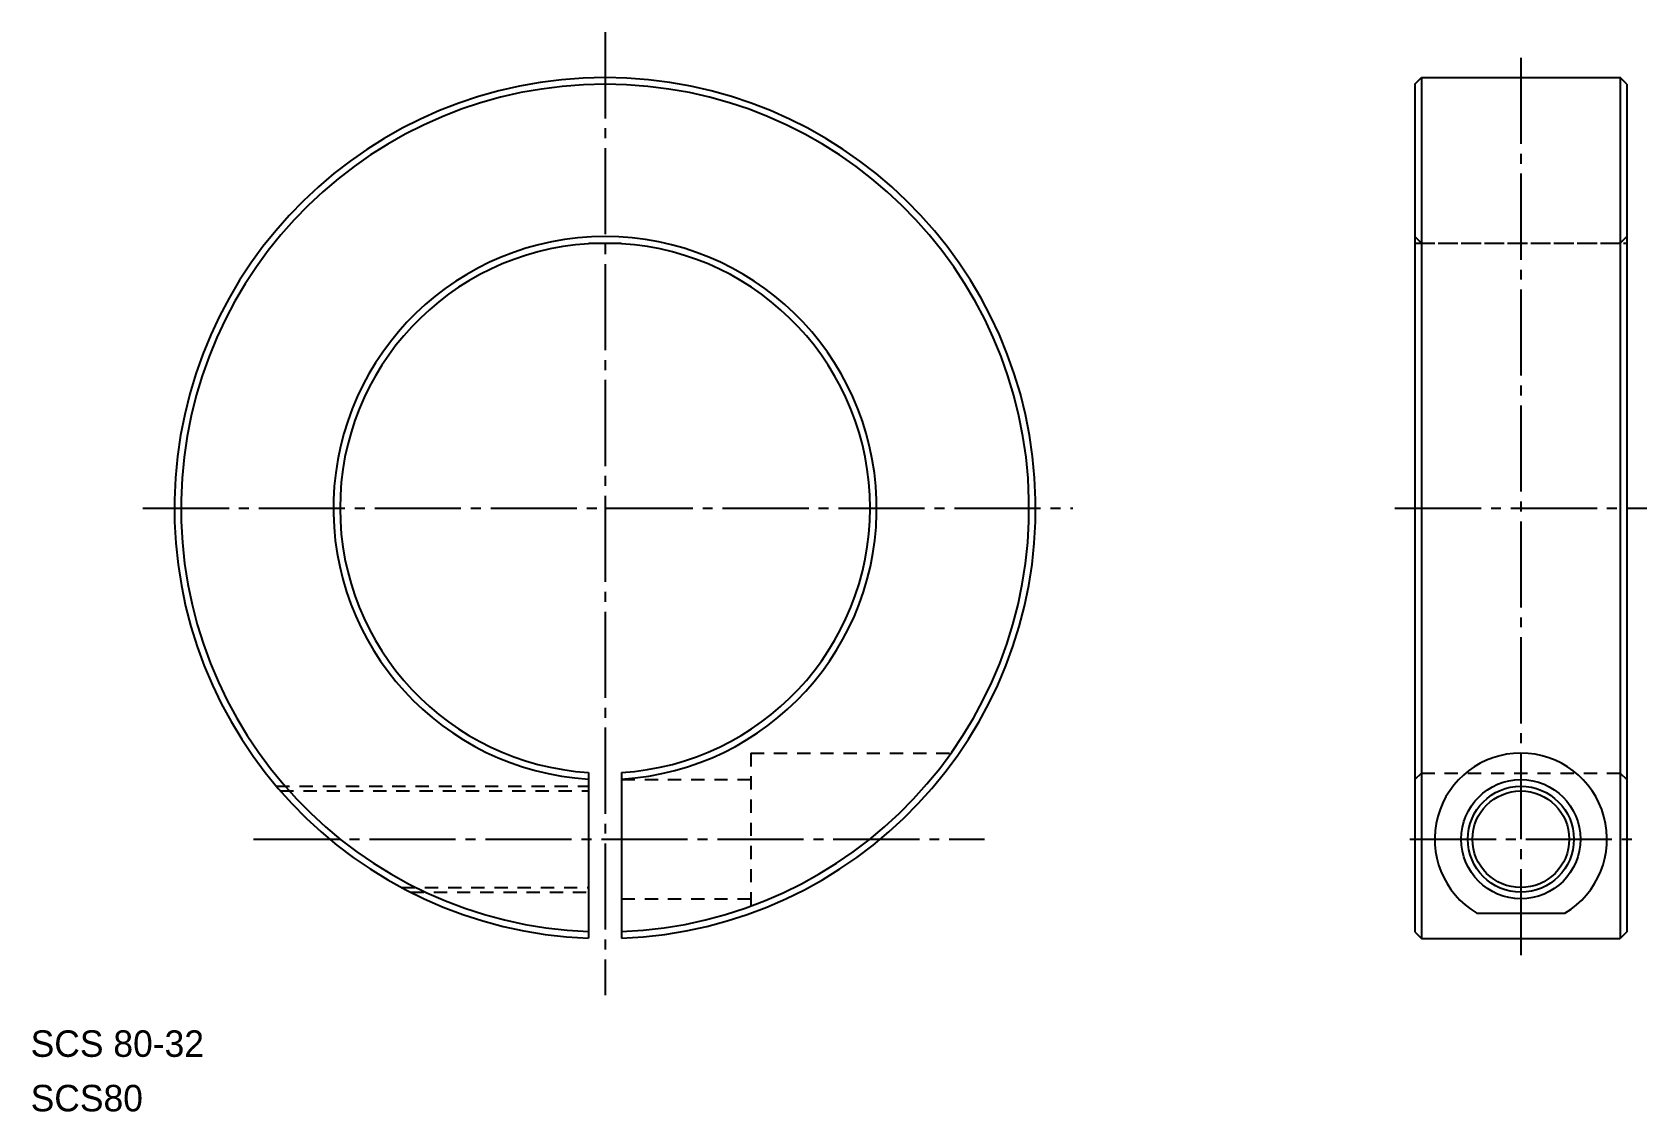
# Model space of a CAD drawing. Extents: x 31 to 275, y 114 to 277.
import ezdxf

# ---------------------------------------------------------------- set-up
doc = ezdxf.new("R2010")
doc.units = 0
doc.linetypes.add('CENTER', pattern=[17.5, 13, -1.5, 1.5, -1.5])
doc.linetypes.add('DASHED', pattern=[3.5, 2, -1.5])
doc.layers.get('0').update_dxf_attribs({"linetype": 'CONTINUOUS'})
doc.layers.add('CENTER', color=1, linetype='CENTER')

msp = doc.modelspace()

# ---------------------------------------------------------------- linework, layer by layer
at = {"color": 7, "linetype": 'CONTINUOUS'}
for p, q in [((240.11, 269.36), (241.11, 270.36)), ((240.11, 269.36), (240.11, 141.36)), ((241.11, 270.36), (241.11, 140.36)), ((241.11, 270.36), (271.11, 270.36)), ((271.11, 270.36), (271.11, 140.36)), ((272.11, 269.36), (271.11, 270.36)), ((272.11, 269.36), (272.11, 141.36)), ((115.38, 245.28), (115.38, 245.36)), ((115.38, 245.36), (120.38, 245.36)), ((120.38, 245.28), (120.38, 245.36)), ((115.38, 165.43), (115.38, 140.4)), ((120.38, 165.43), (120.38, 140.4)), ((249.45, 144.19), (262.77, 144.19)), ((240.11, 141.36), (241.11, 140.36)), ((272.11, 141.36), (271.11, 140.36)), ((241.11, 140.36), (271.11, 140.36))]:
    msp.add_line(p, q, dxfattribs=at)
at = {"color": 3, "linetype": 'DASHED'}
for p, q in [((241.11, 245.36), (240.11, 246.36)), ((271.11, 245.36), (272.11, 246.36)), ((240.11, 245.36), (272.11, 245.36)), ((241.11, 245.36), (271.11, 245.36)), ((139.88, 168.36), (139.88, 144.19)), ((139.88, 168.36), (171.32, 168.36)), ((68.27, 163.36), (115.38, 163.36)), ((120.38, 164.36), (139.88, 164.36)), ((241.11, 165.36), (240.11, 164.36)), ((241.11, 165.36), (271.11, 165.36)), ((271.11, 165.36), (272.11, 164.36)), ((68.87, 162.66), (115.38, 162.66)), ((87.19, 148.06), (115.38, 148.06)), ((88.54, 147.36), (115.38, 147.36)), ((120.38, 146.36), (139.88, 146.36))]:
    msp.add_line(p, q, dxfattribs=at)
for p, q in [((272.11, 241.11), (272.11, 241.11)), ((272.11, 205.36), (272.11, 205.36))]:
    msp.add_line(p, q)
at = {"color": 7, "linetype": 'CONTINUOUS'}
for radius in [9, 7.3]:
    msp.add_circle((256.11, 155.36), radius, dxfattribs=at)
at = {"color": 3, "linetype": 'CONTINUOUS'}
msp.add_circle((256.11, 155.36), 8, dxfattribs=at)
at = {"color": 7, "linetype": 'CONTINUOUS'}
for centre, radius, start, end in [((117.88, 205.36), 65, 272.2042, 267.7958), ((117.88, 205.36), 64, 272.2387, 267.7613), ((117.88, 205.36), 41, 273.4958, 266.5042), ((117.88, 205.36), 40, 93.5833, 266.4167), ((117.88, 205.36), 40, 273.5833, 86.4167), ((256.11, 155.36), 13, 300.8238, 239.1762)]:
    msp.add_arc(centre, radius, start, end, dxfattribs=at)
at = {"layer": 'CENTER', "color": 1, "linetype": 'CENTER'}
for p, q in [((117.88, 277.21), (117.88, 131.8)), ((256.11, 273.36), (256.11, 137.36)), ((48.12, 205.36), (188.5, 205.36)), ((237.11, 205.36), (275.11, 205.36)), ((64.83, 155.36), (175.13, 155.36)), ((239.36, 155.36), (272.85, 155.36))]:
    msp.add_line(p, q, dxfattribs=at)

# ---------------------------------------------------------------- texts
for s, p in [('SCS 80-32', (31.18, 122.5)), ('SCS80', (31.18, 114.27))]:
    msp.add_text(s, height=4).set_placement(p)

doc.saveas('drawing.dxf')
